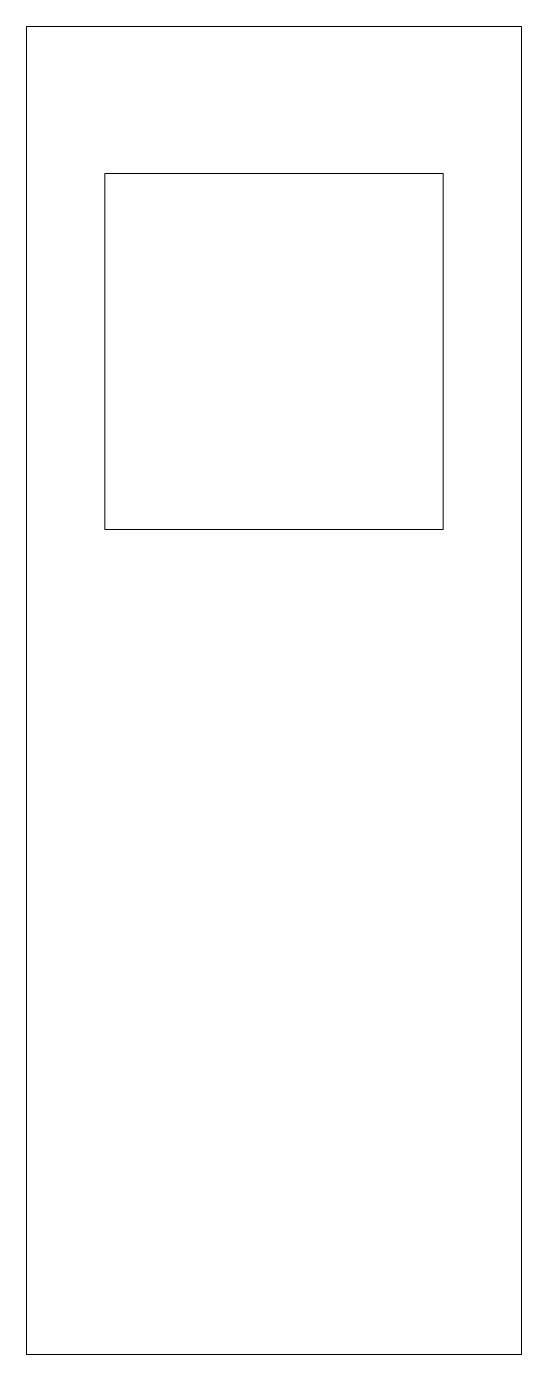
# Model space of a CAD drawing. Header units: millimetres. Extents: x 0 to 25, y 0 to 67.2.
import ezdxf

# ---------------------------------------------------------------- set-up
doc = ezdxf.new("R2010")
doc.units = ezdxf.units.MM

msp = doc.modelspace()

# ---------------------------------------------------------------- linework, layer by layer
at = {"color": 7, "linetype": 'Continuous', "lineweight": 15}
for p, q in [((25, 67.15), (0, 67.15)), ((0, 67.15), (0, 0)), ((25, 0), (25, 67.15)), ((21.04, 59.725), (3.96, 59.725)), ((3.96, 59.725), (3.96, 41.725)), ((21.04, 41.725), (21.04, 59.725)), ((3.96, 41.725), (21.04, 41.725)), ((0, 0), (25, 0))]:
    msp.add_line(p, q, dxfattribs=at)

doc.saveas('drawing.dxf')
